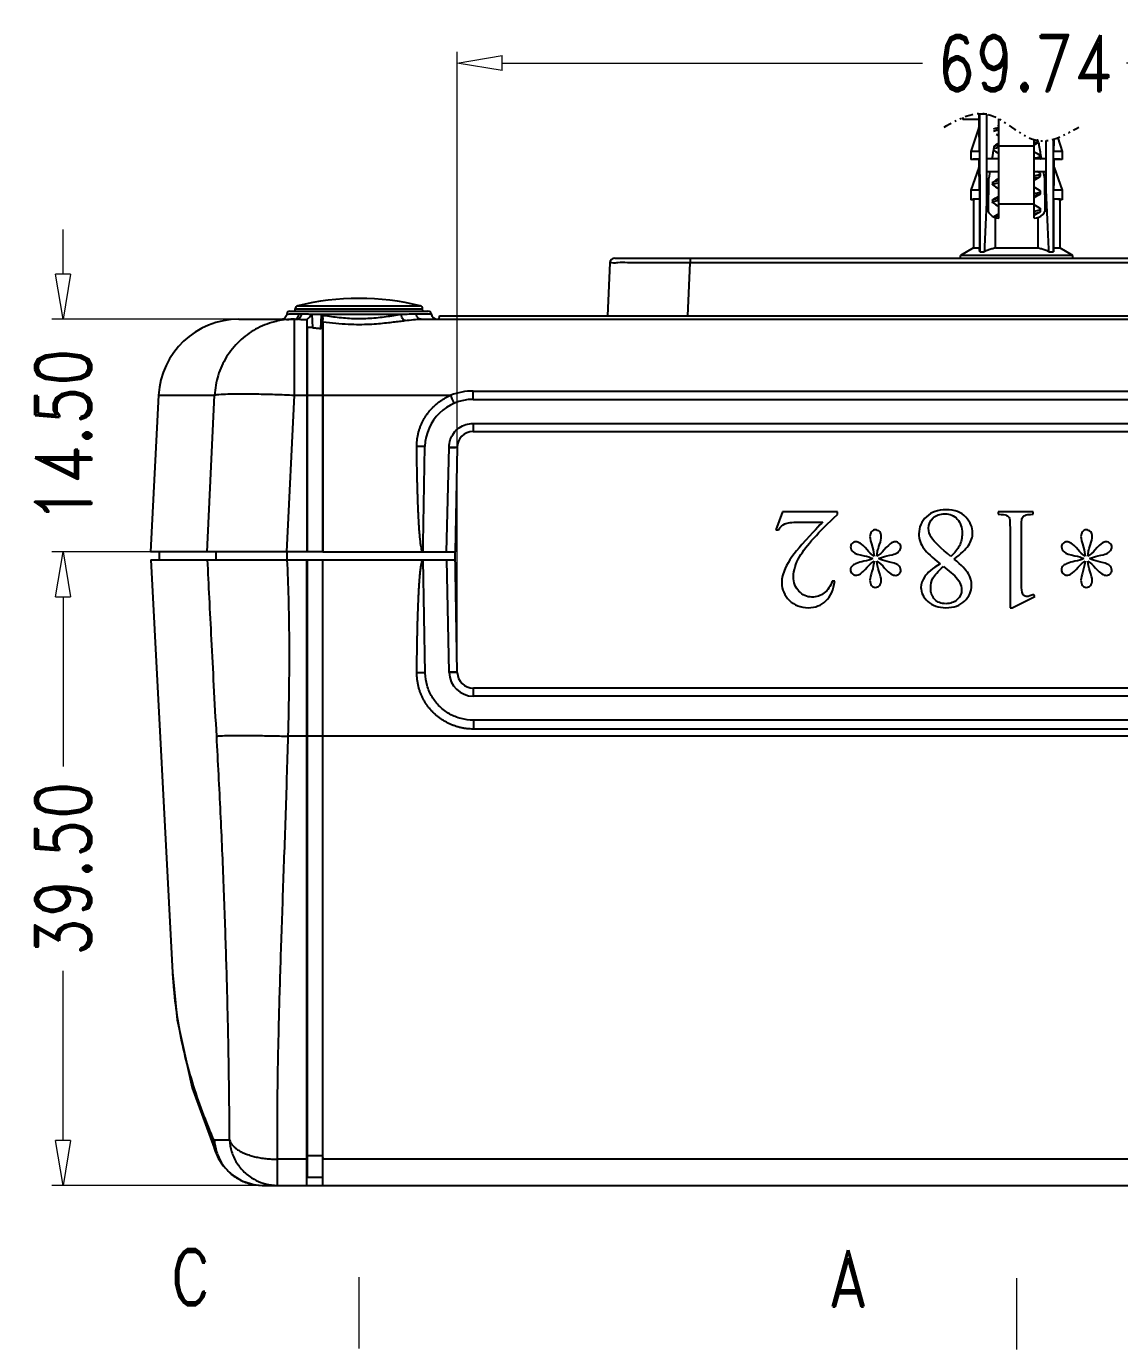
# Model space of a CAD drawing. Header units: millimetres. Extents: x 3559 to 4719, y 1270 to 1649.
# Drawn here: x 4188 to 4256.2, y 1567.3 to 1649.3 of the extents above; entities that cross this region are included whole.
import ezdxf
from ezdxf.enums import TextEntityAlignment as Align

# ---------------------------------------------------------------- set-up
doc = ezdxf.new("R2010")
doc.units = ezdxf.units.MM
doc.linetypes.add('DIVIDE', pattern=[31.75, 12.7, -6.35, 0, -6.35, 0, -6.35])
doc.layers.get('0').update_dxf_attribs({"linetype": 'CONTINUOUS'})
doc.layers.get('Defpoints').update_dxf_attribs({"linetype": 'CONTINUOUS'})
for name, color, linetype in [('02___PRT_ALL_AXES', 7, 'CONTINUOUS'), ('03___PRT_ALL_CURVES', 7, 'CONTINUOUS'), ('06___PRT_ALL_SURFS', 7, 'CONTINUOUS')]:
    doc.layers.add(name, color=color, linetype=linetype)
doc.layers.add('dim', color=3, linetype='CONTINUOUS', lineweight=9)
doc.layers.add('hatch', color=56, linetype='CONTINUOUS', lineweight=9)
doc.styles.add('longtou', font='romand.shx', dxfattribs={"width": 0.8, "bigfont": 'fangsong.shx'})
doc.dimstyles.new('YanXiu', dxfattribs={"dimtxt": 2.5, "dimasz": 2.2, "dimexe": 1, "dimexo": 0, "dimgap": 0.66, "dimtad": 0, "dimzin": 0, "dimdsep": 46, "dimtxsty": 'longtou', "dimblk": 'CLOSEDBLANK', "dimcen": 0, "dimclrd": 3, "dimclre": 3, "dimclrt": 7, "dimadec": 0, "dimazin": 0, "dimtfac": 1, "dimtdec": 4, "dimtofl": 0, "dimtmove": 0, "dimatfit": 3, "dimldrblk": 'CLOSEDBLANK', "dimfxl": 0, "dimtolj": 1, "dimtzin": 0, "dimlwd": 0, "dimlwe": 0, "dimarcsym": 0})

# ---------------------------------------------------------------- blocks, each defined once
blk = doc.blocks.new('_ClosedBlank')
at = {"color": 0, "linetype": 'ByBlock', "lineweight": -2}
for p, q in [((-1, 0.167), (0, 0)), ((-1, 0.167), (-1, -0.167)), ((0, 0), (-1, -0.167))]:
    blk.add_line(p, q, dxfattribs=at)
blk = doc.blocks.new('*D66')
at = {"layer": 'Defpoints', "color": 0}
for p in [(4195.773, 1616.566), (4190.33, 1577.066), (4202.737, 1577.066)]:
    blk.add_point(p, dxfattribs=at)
at = {"layer": 'dim', "color": 3, "lineweight": 5}
for p, q in [((4195.773, 1616.566), (4189.63, 1616.566)), ((4190.33, 1613.766), (4190.33, 1603.182)), ((4190.33, 1579.866), (4190.33, 1590.45)), ((4202.737, 1577.066), (4189.63, 1577.066))]:
    blk.add_line(p, q, dxfattribs=at)
at = {"layer": 'dim', "color": 3, "lineweight": 5, "xscale": 2.8, "yscale": 2.8, "zscale": 2.8}
for p, rotation in [((4190.33, 1616.566), 90), ((4190.33, 1577.066), 270)]:
    blk.add_blockref('_ClosedBlank', p, dxfattribs=dict(at, rotation=rotation))
at = {"layer": 'dim', "color": 7, "insert": (4190.33, 1596.816), "char_height": 3.5, "attachment_point": 5, "rotation": 90, "style": 'longtou'}
blk.add_mtext('39.50', dxfattribs=at)
blk = doc.blocks.new('*D65')
at = {"layer": 'Defpoints', "color": 0}
for p in [(4201.278, 1631.066), (4190.33, 1616.566), (4195.773, 1616.566)]:
    blk.add_point(p, dxfattribs=at)
at = {"layer": 'dim', "color": 3, "lineweight": 5}
for p, q in [((4190.33, 1633.866), (4190.33, 1636.666)), ((4201.278, 1631.066), (4189.63, 1631.066)), ((4195.773, 1616.566), (4189.63, 1616.566)), ((4190.33, 1613.766), (4190.33, 1610.966))]:
    blk.add_line(p, q, dxfattribs=at)
at = {"layer": 'dim', "color": 3, "lineweight": 5, "xscale": 2.8, "yscale": 2.8, "zscale": 2.8}
for p, rotation in [((4190.33, 1631.066), 270), ((4190.33, 1616.566), 90)]:
    blk.add_blockref('_ClosedBlank', p, dxfattribs=dict(at, rotation=rotation))
at = {"layer": 'dim', "color": 7, "insert": (4190.33, 1623.816), "char_height": 3.5, "attachment_point": 5, "rotation": 90, "style": 'longtou'}
blk.add_mtext('14.50', dxfattribs=at)
blk = doc.blocks.new('*D48')
at = {"layer": 'Defpoints', "color": 0}
for p in [(4214.904, 1647.029), (4214.904, 1609.053), (4284.641, 1609.053)]:
    blk.add_point(p, dxfattribs=at)
at = {"layer": 'dim', "color": 3, "lineweight": 5}
for p, q in [((4214.904, 1609.053), (4214.904, 1647.728)), ((4284.641, 1609.053), (4284.641, 1647.728)), ((4217.704, 1647.029), (4243.902, 1647.029)), ((4281.841, 1647.029), (4256.635, 1647.029))]:
    blk.add_line(p, q, dxfattribs=at)
at = {"layer": 'dim', "color": 3, "lineweight": 5, "xscale": 2.8, "yscale": 2.8, "zscale": 2.8, "rotation": 180}
blk.add_blockref('_ClosedBlank', (4214.904, 1647.029), dxfattribs=at)
at = {"layer": 'dim', "color": 3, "lineweight": 5, "xscale": 2.8, "yscale": 2.8, "zscale": 2.8}
blk.add_blockref('_ClosedBlank', (4284.641, 1647.029), dxfattribs=at)
at = {"layer": 'dim', "color": 7, "insert": (4250.269, 1647.029), "char_height": 3.5, "attachment_point": 5, "style": 'longtou'}
blk.add_mtext('69.74', dxfattribs=at)

msp = doc.modelspace()

# ---------------------------------------------------------------- linework, layer by layer
at = {"color": 7, "linetype": 'Continuous'}
for p, q in [((4246.423, 1643.641), (4246.423, 1643.516)), ((4247.423, 1643.516), (4246.423, 1643.516)), ((4247.423, 1643.898), (4247.423, 1643.016)), ((4247.467, 1643.866), (4247.467, 1643.9)), ((4247.467, 1643.866), (4247.923, 1643.866)), ((4247.923, 1638.116), (4247.923, 1643.856)), ((4248.665, 1643.597), (4248.673, 1643.593)), ((4248.673, 1637.366), (4248.673, 1643.548)), ((4247.423, 1643.016), (4246.923, 1641.516)), ((4248.495, 1642.598), (4248.673, 1642.493)), ((4248.673, 1643.139), (4248.577, 1643.082)), ((4248.371, 1641.86), (4248.362, 1641.81)), ((4248.664, 1641.915), (4248.673, 1641.916)), ((4248.673, 1641.866), (4250.873, 1641.866)), ((4250.873, 1637.366), (4250.873, 1642.261)), ((4251.623, 1638.116), (4251.623, 1642.198)), ((4252.335, 1642.381), (4252.623, 1641.516)), ((4247.467, 1641.516), (4246.923, 1641.516)), ((4246.923, 1641.516), (4246.923, 1641.016)), ((4247.423, 1641.016), (4246.923, 1641.016)), ((4247.467, 1641.06), (4247.423, 1641.016)), ((4247.423, 1641.016), (4247.423, 1640.516)), ((4247.467, 1641.516), (4247.467, 1641.06)), ((4248.673, 1641.066), (4247.923, 1641.066)), ((4248.327, 1641.598), (4248.462, 1641.518)), ((4248.462, 1641.518), (4248.673, 1641.393)), ((4251.08, 1641.366), (4250.873, 1641.489)), ((4251.623, 1641.066), (4250.873, 1641.066)), ((4251.243, 1641.269), (4251.08, 1641.366)), ((4251.273, 1641.097), (4251.273, 1641.235)), ((4251.301, 1641.102), (4251.306, 1641.073)), ((4251.306, 1641.073), (4251.307, 1641.066)), ((4252.623, 1641.516), (4252.079, 1641.516)), ((4252.079, 1641.06), (4252.079, 1641.516)), ((4252.123, 1641.016), (4252.079, 1641.06)), ((4252.623, 1641.016), (4252.123, 1641.016)), ((4252.123, 1640.516), (4252.123, 1641.016)), ((4252.623, 1641.516), (4252.623, 1641.016)), ((4247.423, 1640.516), (4246.923, 1639.116)), ((4247.923, 1640.266), (4248.673, 1640.266)), ((4248.106, 1640.266), (4248.04, 1639.866)), ((4250.873, 1640.266), (4251.623, 1640.266)), ((4251.243, 1640.169), (4251.08, 1640.266)), ((4251.273, 1640.135), (4251.243, 1640.169)), ((4251.273, 1639.997), (4251.273, 1640.135)), ((4251.439, 1640.266), (4251.505, 1639.866)), ((4252.123, 1640.516), (4252.623, 1639.116)), ((4248.016, 1637.754), (4248.04, 1639.866)), ((4248.273, 1639.585), (4248.273, 1639.447)), ((4248.303, 1639.412), (4248.273, 1639.447)), ((4248.303, 1639.412), (4248.462, 1639.318)), ((4248.462, 1639.318), (4248.673, 1639.193)), ((4251.243, 1639.962), (4251.273, 1639.997)), ((4251.505, 1639.866), (4251.53, 1637.754)), ((4247.467, 1639.116), (4246.923, 1639.116)), ((4246.923, 1639.116), (4246.923, 1638.516)), ((4247.078, 1638.516), (4246.923, 1638.516)), ((4247.078, 1638.516), (4247.078, 1635.513)), ((4247.467, 1638.56), (4247.459, 1638.552)), ((4247.459, 1638.552), (4247.459, 1635.513)), ((4247.467, 1639.116), (4247.467, 1638.56)), ((4251.08, 1639.166), (4250.873, 1639.289)), ((4251.243, 1639.069), (4251.08, 1639.166)), ((4251.273, 1638.897), (4251.273, 1639.035)), ((4252.623, 1639.116), (4252.079, 1639.116)), ((4252.079, 1638.56), (4252.079, 1639.116)), ((4252.079, 1638.56), (4252.087, 1638.552)), ((4252.087, 1635.513), (4252.087, 1638.552)), ((4252.623, 1638.516), (4252.468, 1638.516)), ((4252.468, 1638.516), (4252.468, 1635.513)), ((4252.623, 1639.116), (4252.623, 1638.516)), ((4248.273, 1638.485), (4248.273, 1638.347)), ((4248.303, 1638.312), (4248.462, 1638.218)), ((4248.462, 1638.218), (4248.673, 1638.093)), ((4248.673, 1638.266), (4250.873, 1638.266)), ((4251.08, 1638.066), (4250.873, 1638.189)), ((4251.243, 1637.969), (4251.08, 1638.066)), ((4251.273, 1637.797), (4251.273, 1637.935)), ((4248.453, 1635.513), (4248.453, 1637.399)), ((4251.093, 1637.399), (4251.093, 1635.513)), ((4247.078, 1635.513), (4246.273, 1635.036)), ((4247.078, 1635.513), (4247.459, 1635.513)), ((4247.477, 1635.275), (4247.756, 1635.275)), ((4248.453, 1635.513), (4251.093, 1635.513)), ((4251.79, 1635.275), (4252.068, 1635.275)), ((4252.087, 1635.513), (4252.468, 1635.513)), ((4253.273, 1635.036), (4252.468, 1635.513)), ((4224.418, 1634.579), (4224.273, 1631.266)), ((4224.717, 1634.866), (4274.828, 1634.866)), ((4229.268, 1631.266), (4229.413, 1634.579)), ((4229.413, 1634.866), (4229.413, 1634.579)), ((4270.133, 1634.579), (4229.413, 1634.579)), ((4253.273, 1635.036), (4246.273, 1635.036)), ((4246.273, 1634.866), (4246.273, 1635.036)), ((4253.273, 1634.866), (4253.273, 1635.036)), ((4204.251, 1631.302), (4204.219, 1631.247)), ((4204.271, 1631.389), (4204.251, 1631.302)), ((4204.469, 1631.566), (4213.076, 1631.566)), ((4204.799, 1631.566), (4204.802, 1631.712)), ((4204.802, 1631.712), (4212.744, 1631.712)), ((4204.954, 1631.903), (4212.592, 1631.903)), ((4205.046, 1631.399), (4205.213, 1631.399)), ((4205.836, 1631.369), (4211.41, 1631.369)), ((4205.836, 1631.369), (4205.876, 1630.541)), ((4206.403, 1630.484), (4206.445, 1631.323)), ((4212.333, 1631.399), (4213.274, 1631.399)), ((4212.747, 1631.566), (4212.744, 1631.712)), ((4213.782, 1631.064), (4213.785, 1631.266)), ((4213.785, 1631.266), (4285.761, 1631.266)), ((4201.279, 1631.066), (4204.023, 1631.066)), ((4203.976, 1631.05), (4203.969, 1631.048)), ((4204.744, 1626.328), (4204.744, 1631.066)), ((4204.747, 1631.066), (4204.901, 1631.066)), ((4205.523, 1631.032), (4205.523, 1631.027)), ((4205.523, 1631.027), (4205.523, 1616.566)), ((4205.549, 1630.522), (4205.549, 1616.566)), ((4206.497, 1630.449), (4206.527, 1631.041)), ((4206.497, 1630.449), (4206.497, 1616.566)), ((4206.523, 1630.904), (4206.523, 1616.566)), ((4212.645, 1631.066), (4286.901, 1631.066)), ((4196.284, 1626.328), (4195.773, 1616.566)), ((4196.284, 1626.328), (4199.775, 1626.328)), ((4199.312, 1616.566), (4199.775, 1626.328)), ((4204.281, 1616.566), (4204.744, 1626.328)), ((4204.744, 1626.328), (4205.523, 1626.328)), ((4205.549, 1626.301), (4205.523, 1626.328)), ((4206.523, 1626.328), (4206.497, 1626.301)), ((4206.523, 1626.328), (4214.493, 1626.328)), ((4215.887, 1626.066), (4215.887, 1626.585)), ((4215.887, 1626.585), (4283.659, 1626.585)), ((4215.887, 1626.066), (4283.659, 1626.066)), ((4215.887, 1624.568), (4215.887, 1624.066)), ((4215.887, 1624.568), (4283.659, 1624.568)), ((4215.887, 1624.066), (4283.659, 1624.066)), ((4212.782, 1617.098), (4212.888, 1623.133)), ((4214.233, 1616.566), (4214.387, 1623.066)), ((4214.387, 1623.066), (4214.387, 1623.094)), ((4214.387, 1623.094), (4214.887, 1623.079)), ((4214.887, 1623.083), (4214.773, 1616.566)), ((4205.523, 1616.566), (4195.773, 1616.566)), ((4196.323, 1616.566), (4196.317, 1616.066)), ((4199.859, 1616.566), (4199.851, 1616.066)), ((4204.282, 1616.566), (4204.282, 1616.066)), ((4206.497, 1616.566), (4205.549, 1616.566)), ((4206.523, 1616.566), (4214.773, 1616.566)), ((4212.773, 1616.566), (4212.782, 1617.098)), ((4214.904, 1609.048), (4214.773, 1616.566)), ((4195.799, 1616.066), (4197.147, 1590.34)), ((4195.799, 1616.066), (4205.523, 1616.066)), ((4205.523, 1577.066), (4205.523, 1616.066)), ((4205.549, 1616.066), (4205.549, 1605.092)), ((4205.549, 1616.066), (4206.496, 1616.066)), ((4206.497, 1616.066), (4206.497, 1605.092)), ((4206.523, 1577.066), (4206.523, 1616.066)), ((4206.523, 1616.066), (4214.782, 1616.066)), ((4212.905, 1608.998), (4212.782, 1616.066)), ((4214.404, 1609.069), (4214.242, 1616.066)), ((4214.405, 1609.038), (4214.404, 1609.069)), ((4214.405, 1609.038), (4214.904, 1609.053)), ((4215.904, 1607.564), (4215.904, 1608.066)), ((4283.642, 1608.066), (4215.904, 1608.066)), ((4283.642, 1607.564), (4215.904, 1607.564)), ((4215.904, 1606.066), (4215.904, 1605.512)), ((4283.642, 1606.066), (4215.904, 1606.066)), ((4205.523, 1605.066), (4204.36, 1605.066)), ((4206.497, 1605.092), (4206.523, 1605.066)), ((4293.023, 1605.066), (4206.523, 1605.066)), ((4283.642, 1605.512), (4215.904, 1605.512)), ((4198.382, 1583.155), (4199.886, 1579.003)), ((4199.758, 1579.909), (4200.708, 1579.909)), ((4199.885, 1579.004), (4199.886, 1579.003)), ((4203.691, 1577.066), (4203.691, 1578.698)), ((4205.523, 1578.698), (4203.691, 1578.698)), ((4205.523, 1578.698), (4205.549, 1578.926)), ((4206.497, 1578.926), (4206.523, 1578.698)), ((4293.023, 1578.698), (4206.523, 1578.698)), ((4202.737, 1577.066), (4296.809, 1577.066))]:
    msp.add_line(p, q, dxfattribs=at)
for points in [[(4248.673, 1642.039), (4248.466, 1641.916), (4248.371, 1641.86)], [(4250.873, 1641.943), (4251.083, 1642.068), (4251.135, 1642.098)], [(4248.673, 1639.839), (4248.466, 1639.716), (4248.303, 1639.619)], [(4250.873, 1639.743), (4251.083, 1639.868), (4251.243, 1639.962)], [(4248.673, 1638.739), (4248.651, 1638.726), (4248.466, 1638.616), (4248.303, 1638.519)], [(4250.873, 1638.643), (4251.083, 1638.768), (4251.243, 1638.862)], [(4250.873, 1637.543), (4251.083, 1637.668), (4251.243, 1637.762)], [(4248.673, 1637.639), (4248.466, 1637.516), (4248.348, 1637.446)], [(4204.271, 1631.389), (4204.249, 1631.297), (4204.177, 1631.175), (4204.087, 1631.097), (4204.01, 1631.06), (4203.976, 1631.05)], [(4197.147, 1590.347), (4197.448, 1587.375), (4198.382, 1583.155)], [(4199.885, 1579.004), (4199.996, 1578.771), (4200.304, 1578.284), (4200.797, 1577.77), (4201.479, 1577.342), (4202.278, 1577.102), (4202.737, 1577.066)]]:
    msp.add_lwpolyline(points, dxfattribs=at)
for centre, radius, start, end in [((3918.716, 1586.426), 337.049, 9.50746, 9.52592), ((4248.673, 1638.116), 0.75, 180, 270), ((4250.873, 1638.116), 0.75, 270, 0), ((4249.119, 1634.625), 2.789, 99.24781, 100.21813), ((4224.717, 1634.566), 0.3, 89.99319, 177.4999), ((4208.773, 1616.375), 15.991, 76.18294, 103.81706), ((4204.469, 1631.366), 0.2, 90, 173.41286), ((4205.002, 1631.709), 0.2, 103.81706, 179), ((4212.544, 1631.709), 0.2, 1, 76.18294), ((4213.076, 1631.366), 0.2, 9.59407, 90), ((4213.668, 1631.466), 0.4, 189.59407, 270), ((4201.278, 1626.066), 5, 90, 177), ((4204.746, 1626.102), 4.964, 90.29996, 99.58059), ((4204.744, 1626.165), 4.901, 90.00003, 90.28394), ((4204.899, 1627.148), 3.918, 88.10893, 89.96353), ((4215.885, 1622.692), 3.893, 89.97697, 110.95206), ((4215.887, 1623.066), 3, 90, 178.71678), ((4215.887, 1623.066), 1, 90, 179), ((4215.904, 1609.064), 1.5, 181.00357, 269.99754), ((4215.904, 1609.066), 1, 181, 270), ((4202.526, 1580.145), 2.877, 182.14808, 203.36793), ((4203.687, 1580.05), 2.984, 252.72098, 255.42856), ((4203.693, 1580.072), 3.007, 255.44247, 269.97871)]:
    msp.add_arc(centre, radius, start, end, dxfattribs=at)
for centre, major_axis, start_param, end_param in [((4249.773, 1641.016), (2.85, 0), 2.513544, 3.141593), ((4249.773, 1641.016), (2.85, 0), 0, 0.628049), ((4249.773, 1638.516), (2.85, 0), 2.513544, 3.141593), ((4249.773, 1638.516), (2.695, 0), 2.603105, 3.141593), ((4249.773, 1638.516), (2.85, 0), 0, 0.628049), ((4249.773, 1638.516), (2.695, 0), 0, 0.538487)]:
    msp.add_ellipse(centre, major_axis=major_axis, ratio=0.026186, start_param=start_param, end_param=end_param, dxfattribs=at)
at = {"color": 2, "linetype": 'DIVIDE', "ltscale": 0.04}
msp.add_spline([(4245.256, 1643.043), (4247.778, 1643.883), (4251.139, 1642.202), (4253.661, 1643.043)], degree=3, dxfattribs=at)
at = {"color": 7, "linetype": 'Continuous'}
for points, start_tangent, end_tangent in [([(4247.467, 1643.866), (4247.47, 1641.002), (4247.474, 1638.139), (4247.477, 1635.275)], (0.001329, -0.999999), (0.001154, -0.999999)), ([(4247.467, 1641.516), (4247.462, 1641.8), (4247.458, 1642.048), (4247.454, 1642.26), (4247.45, 1642.441), (4247.446, 1642.592), (4247.443, 1642.715), (4247.439, 1642.813), (4247.436, 1642.888), (4247.433, 1642.944), (4247.431, 1642.982), (4247.428, 1643.006), (4247.423, 1643.016)], (-0.01541, 0.999881), (-0.316228, -0.948683)), ([(4248.334, 1642.935), (4248.462, 1642.973), (4248.562, 1642.995)], (0.923861, 0.382729), (0.980826, 0.194884)), ([(4248.334, 1642.797), (4248.462, 1642.836), (4248.537, 1642.853)], (0.923861, 0.382729), (0.979331, 0.202264)), ([(4248.537, 1642.853), (4248.655, 1642.875), (4248.673, 1642.878)], (0.979331, 0.202264), (0.985478, 0.169801)), ([(4248.562, 1642.995), (4248.655, 1643.012), (4248.673, 1643.015)], (0.980826, 0.194884), (0.985478, 0.169801)), ([(4248.362, 1641.81), (4248.239, 1641.066)], (-0.164759, -0.986334), (-0.163536, -0.986537)), ([(4248.343, 1641.703), (4248.363, 1641.708), (4248.511, 1641.747), (4248.673, 1641.778)], (0.971124, 0.238575), (0.987467, 0.157825)), ([(4248.369, 1641.847), (4248.511, 1641.885), (4248.664, 1641.915)], (0.974341, 0.225078), (0.987174, 0.159651)), ([(4250.873, 1642.203), (4251.035, 1642.235), (4251.109, 1642.255)], (0.987467, 0.157825), (0.963717, 0.266925)), ([(4250.873, 1642.066), (4251.035, 1642.097), (4251.131, 1642.123)], (0.987467, 0.157825), (0.965874, 0.259013)), ([(4251.135, 1642.098), (4251.166, 1641.915), (4251.301, 1641.102)], (0.165347, -0.986235), (0.163589, -0.986529)), ([(4250.873, 1641.104), (4250.891, 1641.107), (4251.084, 1641.146), (4251.212, 1641.185), (4251.27, 1641.223), (4251.269, 1641.234)], (0.985895, 0.167364), (-0.21011, 0.977678)), ([(4251.269, 1641.234), (4251.254, 1641.262), (4251.245, 1641.272)], (-0.21011, 0.977678), (-0.760925, 0.64884)), ([(4251.249, 1641.062), (4251.27, 1641.086), (4251.269, 1641.096)], (0.871972, 0.489555), (-0.21011, 0.977678)), ([(4247.467, 1639.116), (4247.462, 1639.383), (4247.458, 1639.614), (4247.454, 1639.812), (4247.45, 1639.979), (4247.446, 1640.119), (4247.443, 1640.233), (4247.44, 1640.324), (4247.436, 1640.395), (4247.434, 1640.447), (4247.431, 1640.484), (4247.428, 1640.507), (4247.423, 1640.516)], (-0.01651, 0.999864), (-0.336336, -0.941742)), ([(4250.873, 1640.003), (4250.952, 1640.018), (4251.127, 1640.057), (4251.236, 1640.096), (4251.273, 1640.135)], (0.985324, 0.170692), (0, 1)), ([(4252.123, 1640.516), (4252.118, 1640.507), (4252.115, 1640.484), (4252.112, 1640.447), (4252.109, 1640.395), (4252.106, 1640.324), (4252.103, 1640.233), (4252.1, 1640.119), (4252.096, 1639.979), (4252.092, 1639.812), (4252.088, 1639.614), (4252.084, 1639.383), (4252.079, 1639.116)], (-0.336336, 0.941742), (-0.01651, -0.999864)), ([(4248.274, 1639.585), (4248.274, 1639.59), (4248.302, 1639.62)], (-0.214774, 0.976664), (0.880797, 0.473494)), ([(4248.274, 1639.447), (4248.274, 1639.453), (4248.321, 1639.492), (4248.44, 1639.53), (4248.624, 1639.569), (4248.673, 1639.578)], (-0.214774, 0.976664), (0.985232, 0.171227)), ([(4248.302, 1639.62), (4248.321, 1639.629), (4248.44, 1639.668), (4248.624, 1639.707), (4248.673, 1639.716)], (0.880797, 0.473494), (0.985232, 0.171227)), ([(4250.873, 1639.866), (4250.952, 1639.88), (4251.127, 1639.919), (4251.236, 1639.958), (4251.243, 1639.962)], (0.985324, 0.170692), (0.840067, 0.542482)), ([(4247.923, 1638.965), (4247.867, 1637.732), (4247.811, 1636.501), (4247.756, 1635.275)], (-0.046406, -0.998923), (-0.044078, -0.999028)), ([(4248.278, 1638.485), (4248.28, 1638.501), (4248.3, 1638.524)], (-0.083562, 0.996503), (0.873719, 0.486432)), ([(4248.3, 1638.524), (4248.348, 1638.54), (4248.486, 1638.579), (4248.673, 1638.616)], (0.873719, 0.486432), (0.986992, 0.160767)), ([(4250.873, 1638.903), (4251.008, 1638.929), (4251.165, 1638.968), (4251.254, 1639.007), (4251.269, 1639.035)], (0.986994, 0.160759), (0.21011, 0.977678)), ([(4250.873, 1638.765), (4251.008, 1638.792), (4251.165, 1638.83), (4251.245, 1638.86)], (0.986994, 0.160759), (0.76092, 0.648846)), ([(4251.269, 1639.035), (4251.27, 1639.046), (4251.244, 1639.072)], (0.21011, 0.977678), (-0.896756, 0.442525)), ([(4251.245, 1638.86), (4251.254, 1638.869), (4251.269, 1638.898)], (0.76092, 0.648846), (0.21011, 0.977678)), ([(4251.79, 1635.275), (4251.735, 1636.501), (4251.679, 1637.732), (4251.623, 1638.965)], (-0.044078, 0.999028), (-0.046406, 0.998923)), ([(4248.278, 1638.348), (4248.28, 1638.364), (4248.348, 1638.403), (4248.486, 1638.442), (4248.673, 1638.478)], (-0.083562, 0.996503), (0.986992, 0.160767)), ([(4248.3, 1638.308), (4248.285, 1638.325), (4248.278, 1638.348)], (-0.802711, 0.596369), (-0.083562, 0.996503)), ([(4250.873, 1637.804), (4251.06, 1637.84), (4251.198, 1637.879), (4251.266, 1637.918), (4251.268, 1637.934)], (0.986993, 0.160766), (-0.083562, 0.996503)), ([(4250.873, 1637.666), (4251.06, 1637.703), (4251.198, 1637.742), (4251.246, 1637.758)], (0.986993, 0.160766), (0.873714, 0.486439)), ([(4251.268, 1637.934), (4251.261, 1637.957), (4251.246, 1637.973)], (-0.083562, 0.996503), (-0.802717, 0.59636)), ([(4251.246, 1637.758), (4251.266, 1637.78), (4251.268, 1637.797)], (0.873714, 0.486439), (-0.083562, 0.996503)), ([(4248.357, 1637.446), (4248.38, 1637.451), (4248.437, 1637.465)], (0.97377, 0.227533), (0.969371, 0.245601)), ([(4248.437, 1637.465), (4248.537, 1637.49), (4248.673, 1637.516)], (0.969371, 0.245601), (0.986994, 0.160759)), ([(4247.477, 1635.275), (4247.471, 1635.364), (4247.465, 1635.443), (4247.459, 1635.513)], (-0.067631, 0.99771), (-0.089743, 0.995965)), ([(4248.453, 1635.513), (4248.227, 1635.443), (4247.995, 1635.364), (4247.756, 1635.275)], (-0.960379, -0.278699), (-0.932916, -0.360094)), ([(4251.79, 1635.275), (4251.55, 1635.364), (4251.318, 1635.443), (4251.093, 1635.513)], (-0.932916, 0.360094), (-0.960379, 0.278699)), ([(4252.087, 1635.513), (4252.081, 1635.443), (4252.075, 1635.364), (4252.068, 1635.275)], (-0.089743, -0.995965), (-0.067631, -0.99771)), ([(4229.413, 1634.579), (4228.3, 1634.581), (4227.245, 1634.583), (4226.298, 1634.584), (4225.507, 1634.584), (4224.913, 1634.583), (4224.543, 1634.581), (4224.418, 1634.579)], (-0.999997, 0.002606), (0.023181, -0.999731)), ([(4204.271, 1631.389), (4204.359, 1631.389), (4204.62, 1631.395)], (-0.080654, -0.996742), (0.993971, -0.109647)), ([(4204.62, 1631.395), (4204.745, 1631.39)], (0.993971, -0.109647), (0.999958, 0.009165)), ([(4204.745, 1631.39), (4205.046, 1631.399)], (0.999958, 0.009165), (1, 0.000021)), ([(4204.869, 1631.109), (4204.986, 1631.228)], (0.856214, 0.516621), (0.520289, 0.85399)), ([(4204.986, 1631.228), (4205.046, 1631.399)], (0.520289, 0.85399), (0.138611, 0.990347)), ([(4205.044, 1631.109), (4205.156, 1631.228), (4205.213, 1631.399)], (0.846198, 0.532868), (0.132552, 0.991176)), ([(4205.213, 1631.399), (4205.407, 1631.397), (4205.615, 1631.392), (4205.835, 1631.376)], (1, 0.000001), (0.999101, -0.042392)), ([(4205.523, 1631.032), (4205.554, 1631.066), (4205.635, 1631.14), (4205.734, 1631.251), (4205.834, 1631.383)], (-0.015293, 0.999883), (0.469033, 0.883181)), ([(4206.445, 1631.323), (4207.422, 1631.189), (4208.439, 1631.114), (4209.455, 1631.13), (4210.467, 1631.231), (4211.41, 1631.369)], (0.98881, -0.149181), (0.989558, 0.144134)), ([(4206.445, 1631.323), (4206.491, 1631.217), (4206.519, 1631.122), (4206.527, 1631.041)], (0.44309, -0.896477), (-0.041321, -0.999146)), ([(4211.41, 1631.369), (4211.902, 1631.391), (4212.333, 1631.399)], (0.998823, 0.048511), (1, 0.000179)), ([(4211.645, 1630.983), (4211.537, 1631.052), (4211.453, 1631.191), (4211.41, 1631.369)], (-0.971517, 0.236969), (-0.097634, 0.995222)), ([(4212.645, 1631.066), (4212.502, 1631.109), (4212.39, 1631.228), (4212.333, 1631.399)], (-1, 0), (-0.132514, 0.991181)), ([(4203.92, 1630.997), (4203.497, 1630.906), (4202.329, 1630.437), (4201.316, 1629.69), (4200.522, 1628.711), (4199.997, 1627.563), (4199.775, 1626.328)], (-0.986073, -0.166312), (-0.052084, -0.998643)), ([(4203.97, 1631.055), (4203.916, 1631.037)], (-0.998439, 0.055852), (0.519091, -0.854719)), ([(4203.916, 1631.037), (4204.011, 1631.037), (4204.284, 1631.054)], (0.547398, -0.836872), (0.999337, -0.036411)), ([(4204.284, 1631.054), (4204.72, 1631.066)], (0.999337, -0.036411), (1, 0.000102)), ([(4204.901, 1631.066), (4205.044, 1631.109)], (1, 0), (0.846198, 0.532868)), ([(4205.028, 1631.064), (4205.172, 1631.057), (4205.336, 1631.045), (4205.523, 1631.027)], (0.999476, -0.032361), (0.994563, -0.104134)), ([(4205.876, 1630.541), (4205.774, 1630.546), (4205.665, 1630.544), (4205.58, 1630.536), (4205.549, 1630.522)], (-0.996123, 0.087973), (-0.000001, -1)), ([(4205.876, 1630.541), (4206.131, 1630.516), (4206.403, 1630.484)], (0.996123, -0.087973), (0.99296, -0.11845)), ([(4206.497, 1630.449), (4206.472, 1630.47), (4206.403, 1630.484)], (0.000001, 1), (-0.99296, 0.11845)), ([(4206.523, 1630.904), (4206.524, 1630.957), (4206.527, 1631.041)], (0.000008, 1), (0.041321, 0.999146)), ([(4206.523, 1630.904), (4207.335, 1630.813), (4208.099, 1630.758), (4208.802, 1630.742), (4209.436, 1630.757), (4209.999, 1630.794), (4210.496, 1630.842), (4210.931, 1630.893), (4211.312, 1630.941), (4211.645, 1630.983)], (0.992233, -0.124389), (0.992417, 0.122914)), ([(4211.645, 1630.983), (4212.179, 1631.042), (4212.645, 1631.066)], (0.992372, 0.123276), (1, 0.000874)), ([(4199.775, 1626.328), (4200.046, 1626.377), (4200.596, 1626.408), (4201.395, 1626.419), (4202.394, 1626.408), (4203.533, 1626.377), (4204.744, 1626.328)], (0.904713, 0.426022), (0.99888, -0.047312)), ([(4212.376, 1623.125), (4212.381, 1623.319), (4212.397, 1623.511), (4212.423, 1623.701), (4212.461, 1623.89), (4212.508, 1624.076), (4212.566, 1624.26), (4212.634, 1624.441), (4212.712, 1624.617), (4212.8, 1624.789), (4212.897, 1624.956), (4213.004, 1625.117), (4213.119, 1625.273), (4213.243, 1625.421), (4213.375, 1625.563), (4213.515, 1625.698), (4213.662, 1625.825), (4213.816, 1625.943), (4213.977, 1626.053), (4214.144, 1626.154), (4214.316, 1626.246), (4214.493, 1626.328)], (-0.001117, 0.999999), (0.918871, 0.394558)), ([(4214.716, 1625.828), (4214.666, 1625.933), (4214.588, 1626.109), (4214.493, 1626.328)], (-0.456369, 0.88979), (-0.393707, 0.919236)), ([(4214.387, 1623.094), (4214.466, 1623.547), (4214.683, 1623.962), (4215.019, 1624.291), (4215.437, 1624.498), (4215.887, 1624.568)], (0.01778, 0.999842), (0.999998, 0.002171)), ([(4212.888, 1623.133), (4212.754, 1623.128), (4212.576, 1623.125), (4212.376, 1623.127)], (-0.997696, -0.067844), (-0.999849, 0.017405)), ([(4212.773, 1616.566), (4212.682, 1616.675), (4212.679, 1616.792), (4212.643, 1616.906), (4212.629, 1617.024), (4212.609, 1617.155), (4212.593, 1617.3), (4212.576, 1617.458), (4212.56, 1617.631), (4212.545, 1617.82), (4212.529, 1618.027), (4212.515, 1618.252), (4212.5, 1618.498), (4212.486, 1618.765), (4212.472, 1619.056), (4212.459, 1619.371), (4212.446, 1619.715), (4212.433, 1620.088), (4212.422, 1620.493), (4212.411, 1620.933), (4212.4, 1621.412), (4212.391, 1621.932), (4212.383, 1622.497), (4212.376, 1623.125)], (-0.785892, 0.618364), (-0.009291, 0.999957)), ([(4214.387, 1623.066), (4214.637, 1623.073), (4214.887, 1623.079)], (0.998745, 0.050093), (0.999997, -0.002278)), ([(4199.904, 1605.066), (4199.732, 1608.23), (4199.582, 1611.102), (4199.45, 1613.699), (4199.336, 1616.066)], (-0.054932, 0.99849), (-0.047315, 0.99888)), ([(4204.36, 1605.066), (4204.426, 1608.23), (4204.435, 1611.102), (4204.392, 1613.699), (4204.305, 1616.066)], (0.028809, 0.999585), (-0.048011, 0.998847)), ([(4212.381, 1609.006), (4212.386, 1609.62), (4212.392, 1610.176), (4212.4, 1610.69), (4212.408, 1611.166), (4212.417, 1611.607), (4212.427, 1612.016), (4212.438, 1612.395), (4212.449, 1612.745), (4212.46, 1613.07), (4212.472, 1613.371), (4212.484, 1613.649), (4212.497, 1613.907), (4212.509, 1614.146), (4212.523, 1614.367), (4212.536, 1614.572), (4212.549, 1614.761), (4212.563, 1614.937), (4212.578, 1615.099), (4212.592, 1615.248), (4212.607, 1615.387), (4212.623, 1615.514), (4212.64, 1615.632), (4212.658, 1615.74), (4212.677, 1615.84), (4212.701, 1615.929), (4212.726, 1616.011), (4212.782, 1616.066)], (0.006895, 0.999976), (0.861195, 0.508274)), ([(4215.904, 1605.512), (4215.699, 1605.518), (4215.494, 1605.536), (4215.29, 1605.566), (4215.089, 1605.607), (4214.891, 1605.66), (4214.695, 1605.725), (4214.505, 1605.8), (4214.318, 1605.887), (4214.138, 1605.984), (4213.963, 1606.091), (4213.795, 1606.208), (4213.635, 1606.335), (4213.482, 1606.47), (4213.338, 1606.614), (4213.202, 1606.766), (4213.075, 1606.925), (4212.958, 1607.091), (4212.851, 1607.264), (4212.754, 1607.443), (4212.668, 1607.627), (4212.593, 1607.815), (4212.529, 1608.007), (4212.476, 1608.203), (4212.435, 1608.401), (4212.405, 1608.601), (4212.387, 1608.802), (4212.381, 1609.006)], (-1, 0.000001), (0.003267, 0.999995)), ([(4212.905, 1609.013), (4212.771, 1609.02), (4212.589, 1609.022), (4212.381, 1609.02)], (-0.997094, 0.076175), (-0.999849, -0.017405)), ([(4215.904, 1606.066), (4215.139, 1606.165), (4214.424, 1606.456), (4213.807, 1606.92), (4213.329, 1607.526), (4213.022, 1608.234), (4212.905, 1608.998)], (-1, 0.000001), (-0.017461, 0.999848)), ([(4214.904, 1609.053), (4214.654, 1609.06), (4214.404, 1609.069)], (-1, -0.000505), (-0.998127, 0.061178)), ([(4199.904, 1605.066), (4200.143, 1605.093), (4200.636, 1605.11), (4201.352, 1605.115), (4202.249, 1605.11), (4203.272, 1605.093), (4204.36, 1605.066)], (0.95892, 0.283676), (0.999587, -0.028727)), ([(4200.708, 1579.909), (4200.695, 1581.672), (4200.673, 1583.494), (4200.643, 1585.376), (4200.604, 1587.324), (4200.554, 1589.333), (4200.495, 1591.404), (4200.425, 1593.536), (4200.344, 1595.727), (4200.252, 1597.979), (4200.148, 1600.292), (4200.031, 1602.665), (4199.904, 1605.066)], (-0.005488, 0.999985), (-0.054932, 0.99849)), ([(4203.691, 1578.698), (4203.686, 1580.543), (4203.698, 1582.44), (4203.725, 1584.396), (4203.767, 1586.416), (4203.821, 1588.5), (4203.885, 1590.652), (4203.958, 1592.873), (4204.037, 1595.165), (4204.12, 1597.531), (4204.204, 1599.973), (4204.286, 1602.496), (4204.36, 1605.066)], (-0.005541, 0.999985), (0.02685, 0.999639)), ([(4197.147, 1590.34), (4197.224, 1589.272), (4197.457, 1587.423), (4197.817, 1585.574), (4198.302, 1583.727), (4198.914, 1581.881), (4199.651, 1580.037)], (0.052339, -0.998629), (0.398395, -0.917214)), ([(4199.651, 1580.037), (4199.679, 1579.981), (4199.706, 1579.941), (4199.733, 1579.917), (4199.758, 1579.909)], (0.398395, -0.917214), (1, -0.000006)), ([(4199.758, 1579.909), (4199.893, 1579.164), (4200.209, 1578.476), (4200.687, 1577.89), (4201.295, 1577.442), (4201.997, 1577.161), (4202.737, 1577.066)], (0.052187, -0.998637), (0.999995, -0.00304)), ([(4200.708, 1579.909), (4200.836, 1579.167), (4201.148, 1578.481), (4201.623, 1577.895), (4202.232, 1577.445), (4202.801, 1577.201)], (0.041492, -0.999139), (0.954874, -0.297011)), ([(4200.708, 1579.909), (4200.769, 1579.744), (4200.874, 1579.583), (4201.022, 1579.429), (4201.21, 1579.286), (4201.433, 1579.155), (4201.69, 1579.038), (4201.976, 1578.936), (4202.288, 1578.851), (4202.62, 1578.784), (4202.968, 1578.735), (4203.327, 1578.707), (4203.691, 1578.698)], (0.227017, -0.973891), (0.999987, 0.005175))]:
    msp.add_spline(points, degree=3, dxfattribs=dict(at, start_tangent=start_tangent, end_tangent=end_tangent))
for points, knots in [([(4252.068, 1635.275), (4252.07, 1636.195), (4252.072, 1638.037), (4252.075, 1640.376), (4252.076, 1641.795), (4252.077, 1642.293)], [0, 0, 0, 0, 2.762058, 5.523846, 7.018749, 7.018749, 7.018749, 7.018749]), ([(4252.093, 1642.298), (4252.093, 1642.286), (4252.091, 1642.202), (4252.088, 1642.036), (4252.083, 1641.788), (4252.08, 1641.611), (4252.079, 1641.516)], [0.7195205, 0.7195205, 0.7195205, 0.7195205, 0.75741, 0.9699008, 1.2171981, 1.5020123, 1.5020123, 1.5020123, 1.5020123])]:
    msp.add_open_spline(points, degree=3, knots=knots, dxfattribs=at)
at = {"layer": '02___PRT_ALL_AXES', "color": 7, "linetype": 'Continuous'}
for p, q in [((4204.799, 1631.566), (4204.802, 1631.712)), ((4212.747, 1631.566), (4212.744, 1631.712))]:
    msp.add_line(p, q, dxfattribs=at)
at = {"layer": '03___PRT_ALL_CURVES', "color": 4, "linetype": 'Continuous'}
for p, q in [((4235.184, 1619.066), (4234.773, 1617.937)), ((4238.605, 1619.066), (4235.184, 1619.066)), ((4238.605, 1618.884), (4238.605, 1619.066)), ((4248.632, 1619.066), (4248.632, 1618.906)), ((4250.815, 1619.066), (4248.632, 1619.066)), ((4250.815, 1618.906), (4250.815, 1619.066)), ((4236.181, 1618.413), (4237.697, 1618.413)), ((4249.364, 1618.036), (4249.364, 1613.079)), ((4250.07, 1614.865), (4250.07, 1618.028)), ((4234.773, 1617.937), (4234.936, 1617.937)), ((4245.215, 1615.657), (4245.913, 1615.064)), ((4238.438, 1614.736), (4238.284, 1614.736)), ((4250.918, 1613.775), (4250.854, 1613.909)), ((4249.364, 1613.079), (4249.505, 1613.079)), ((4249.505, 1613.079), (4250.918, 1613.775))]:
    msp.add_line(p, q, dxfattribs=at)
for points in [[(4236.249, 1616.259), (4236.648, 1616.933), (4237.432, 1617.807), (4238.605, 1618.884)], [(4245.374, 1619.187), (4244.868, 1619.187), (4244.462, 1619.044), (4244.15, 1618.749)], [(4244.569, 1618.672), (4244.757, 1618.85), (4245.001, 1618.936), (4245.309, 1618.936)], [(4245.309, 1618.936), (4245.622, 1618.936), (4245.875, 1618.828), (4246.076, 1618.603)], [(4246.617, 1618.717), (4246.341, 1619.031), (4245.926, 1619.187), (4245.374, 1619.187)], [(4248.632, 1618.906), (4248.897, 1618.901), (4249.069, 1618.875), (4249.154, 1618.832)], [(4249.154, 1618.832), (4249.24, 1618.789), (4249.3, 1618.728), (4249.326, 1618.646)], [(4250.105, 1618.637), (4250.139, 1618.728), (4250.199, 1618.793), (4250.285, 1618.837)], [(4250.285, 1618.837), (4250.37, 1618.88), (4250.55, 1618.901), (4250.815, 1618.906)], [(4234.936, 1617.937), (4235.038, 1618.118), (4235.167, 1618.24), (4235.325, 1618.31)], [(4235.325, 1618.31), (4235.479, 1618.378), (4235.766, 1618.413), (4236.181, 1618.413)], [(4237.697, 1618.413), (4237.522, 1618.253), (4237.081, 1617.785), (4236.381, 1617.012)], [(4244.15, 1618.749), (4243.841, 1618.456), (4243.683, 1618.101), (4243.683, 1617.686)], [(4244.291, 1618.028), (4244.291, 1618.283), (4244.385, 1618.499), (4244.569, 1618.672)], [(4244.453, 1617.477), (4244.346, 1617.638), (4244.291, 1617.824), (4244.291, 1618.028)], [(4246.076, 1618.603), (4246.277, 1618.378), (4246.376, 1618.08), (4246.376, 1617.708)], [(4247.031, 1617.738), (4247.031, 1618.075), (4246.894, 1618.4), (4246.617, 1618.717)], [(4249.326, 1618.646), (4249.351, 1618.568), (4249.364, 1618.365), (4249.364, 1618.036)], [(4250.07, 1618.028), (4250.07, 1618.374), (4250.083, 1618.577), (4250.105, 1618.637)], [(4239.744, 1617.184), (4239.658, 1617.184), (4239.585, 1617.154), (4239.52, 1617.09)], [(4240.03, 1617.093), (4239.928, 1617.154), (4239.829, 1617.184), (4239.744, 1617.184)], [(4240.737, 1617.816), (4240.668, 1617.738), (4240.634, 1617.638), (4240.634, 1617.517)], [(4240.634, 1617.517), (4240.634, 1617.396), (4240.686, 1617.167), (4240.79, 1616.826)], [(4240.955, 1617.932), (4240.878, 1617.932), (4240.805, 1617.894), (4240.737, 1617.816)], [(4241.242, 1617.807), (4241.156, 1617.894), (4241.062, 1617.932), (4240.955, 1617.932)], [(4241.235, 1617.019), (4241.302, 1617.214), (4241.332, 1617.379), (4241.332, 1617.517)], [(4241.332, 1617.517), (4241.332, 1617.651), (4241.302, 1617.746), (4241.242, 1617.807)], [(4242.205, 1617.184), (4242.128, 1617.184), (4242.051, 1617.162), (4241.974, 1617.116)], [(4242.455, 1617.086), (4242.385, 1617.154), (4242.304, 1617.184), (4242.205, 1617.184)], [(4243.683, 1617.686), (4243.683, 1617.361), (4243.794, 1617.046), (4244.013, 1616.748)], [(4245.678, 1616.276), (4245.061, 1616.769), (4244.654, 1617.171), (4244.453, 1617.477)], [(4246.376, 1617.708), (4246.376, 1617.431), (4246.32, 1617.175), (4246.206, 1616.937)], [(4246.77, 1616.959), (4246.945, 1617.219), (4247.031, 1617.478), (4247.031, 1617.738)], [(4252.896, 1617.184), (4252.811, 1617.184), (4252.738, 1617.154), (4252.672, 1617.09)], [(4253.183, 1617.093), (4253.08, 1617.154), (4252.982, 1617.184), (4252.896, 1617.184)], [(4253.889, 1617.816), (4253.821, 1617.738), (4253.787, 1617.638), (4253.787, 1617.517)], [(4253.787, 1617.517), (4253.787, 1617.396), (4253.838, 1617.167), (4253.942, 1616.826)], [(4254.108, 1617.932), (4254.031, 1617.932), (4253.958, 1617.894), (4253.889, 1617.816)], [(4254.395, 1617.807), (4254.309, 1617.894), (4254.215, 1617.932), (4254.108, 1617.932)], [(4254.388, 1617.019), (4254.455, 1617.214), (4254.485, 1617.379), (4254.485, 1617.517)], [(4254.485, 1617.517), (4254.485, 1617.651), (4254.455, 1617.746), (4254.395, 1617.807)], [(4255.358, 1617.184), (4255.281, 1617.184), (4255.204, 1617.162), (4255.126, 1617.116)], [(4255.607, 1617.086), (4255.538, 1617.154), (4255.456, 1617.184), (4255.358, 1617.184)], [(4236.381, 1617.012), (4235.903, 1616.483), (4235.561, 1615.99), (4235.346, 1615.528)], [(4239.52, 1617.09), (4239.457, 1617.028), (4239.423, 1616.95), (4239.423, 1616.864)], [(4239.423, 1616.864), (4239.423, 1616.751), (4239.478, 1616.648), (4239.585, 1616.552)], [(4239.585, 1616.552), (4239.692, 1616.457), (4239.919, 1616.379), (4240.262, 1616.316)], [(4240.452, 1616.688), (4240.275, 1616.899), (4240.133, 1617.033), (4240.03, 1617.093)], [(4240.887, 1616.289), (4240.716, 1616.414), (4240.57, 1616.548), (4240.452, 1616.688)], [(4240.79, 1616.826), (4240.848, 1616.635), (4240.882, 1616.453), (4240.887, 1616.289)], [(4241.503, 1616.666), (4241.379, 1616.527), (4241.234, 1616.401), (4241.062, 1616.289)], [(4241.062, 1616.289), (4241.079, 1616.436), (4241.092, 1616.544), (4241.109, 1616.617)], [(4241.109, 1616.617), (4241.127, 1616.691), (4241.169, 1616.825), (4241.235, 1617.019)], [(4241.974, 1617.116), (4241.871, 1617.054), (4241.713, 1616.903), (4241.503, 1616.666)], [(4241.678, 1616.304), (4241.953, 1616.362), (4242.128, 1616.405), (4242.206, 1616.439)], [(4242.206, 1616.439), (4242.325, 1616.492), (4242.411, 1616.561), (4242.471, 1616.639)], [(4242.557, 1616.864), (4242.557, 1616.946), (4242.522, 1617.02), (4242.455, 1617.086)], [(4242.471, 1616.639), (4242.531, 1616.717), (4242.557, 1616.795), (4242.557, 1616.864)], [(4244.013, 1616.748), (4244.175, 1616.527), (4244.509, 1616.219), (4245.01, 1615.821)], [(4246.206, 1616.937), (4246.093, 1616.7), (4245.917, 1616.479), (4245.678, 1616.276)], [(4245.879, 1616.111), (4246.298, 1616.423), (4246.598, 1616.704), (4246.77, 1616.959)], [(4252.672, 1617.09), (4252.609, 1617.028), (4252.575, 1616.95), (4252.575, 1616.864)], [(4252.575, 1616.864), (4252.575, 1616.751), (4252.631, 1616.648), (4252.738, 1616.552)], [(4252.738, 1616.552), (4252.845, 1616.457), (4253.072, 1616.379), (4253.414, 1616.316)], [(4253.604, 1616.688), (4253.427, 1616.899), (4253.286, 1617.033), (4253.183, 1617.093)], [(4254.039, 1616.289), (4253.868, 1616.414), (4253.723, 1616.548), (4253.604, 1616.688)], [(4253.942, 1616.826), (4254.001, 1616.635), (4254.035, 1616.453), (4254.039, 1616.289)], [(4254.655, 1616.666), (4254.532, 1616.527), (4254.386, 1616.401), (4254.215, 1616.289)], [(4254.215, 1616.289), (4254.232, 1616.436), (4254.245, 1616.544), (4254.262, 1616.617)], [(4254.262, 1616.617), (4254.279, 1616.691), (4254.322, 1616.825), (4254.388, 1617.019)], [(4255.126, 1617.116), (4255.024, 1617.054), (4254.866, 1616.903), (4254.655, 1616.666)], [(4254.831, 1616.304), (4255.105, 1616.362), (4255.281, 1616.405), (4255.358, 1616.439)], [(4255.358, 1616.439), (4255.478, 1616.492), (4255.564, 1616.561), (4255.623, 1616.639)], [(4255.709, 1616.864), (4255.709, 1616.946), (4255.675, 1617.02), (4255.607, 1617.086)], [(4255.623, 1616.639), (4255.683, 1616.717), (4255.709, 1616.795), (4255.709, 1616.864)], [(4235.865, 1615.017), (4235.865, 1615.41), (4235.993, 1615.826), (4236.249, 1616.259)], [(4239.554, 1615.719), (4239.461, 1615.635), (4239.414, 1615.54), (4239.414, 1615.432)], [(4240.257, 1615.971), (4239.881, 1615.886), (4239.649, 1615.804), (4239.554, 1615.719)], [(4240.034, 1615.187), (4240.129, 1615.242), (4240.27, 1615.385), (4240.464, 1615.609)], [(4240.805, 1616.137), (4240.66, 1616.077), (4240.48, 1616.02), (4240.257, 1615.971)], [(4240.262, 1616.316), (4240.476, 1616.276), (4240.66, 1616.215), (4240.805, 1616.137)], [(4240.464, 1615.609), (4240.591, 1615.757), (4240.733, 1615.878), (4240.887, 1615.977)], [(4240.887, 1615.977), (4240.87, 1615.782), (4240.827, 1615.571), (4240.75, 1615.337)], [(4241.184, 1615.385), (4241.114, 1615.583), (4241.075, 1615.778), (4241.062, 1615.977)], [(4241.062, 1615.977), (4241.225, 1615.878), (4241.388, 1615.735), (4241.543, 1615.554)], [(4241.161, 1616.137), (4241.332, 1616.211), (4241.503, 1616.267), (4241.678, 1616.304)], [(4241.713, 1615.955), (4241.499, 1615.999), (4241.315, 1616.059), (4241.161, 1616.137)], [(4241.543, 1615.554), (4241.7, 1615.372), (4241.833, 1615.246), (4241.936, 1615.186)], [(4242.364, 1615.752), (4242.283, 1615.813), (4242.064, 1615.882), (4241.713, 1615.955)], [(4242.557, 1615.406), (4242.557, 1615.545), (4242.492, 1615.657), (4242.364, 1615.752)], [(4245.01, 1615.821), (4244.522, 1615.514), (4244.201, 1615.246), (4244.046, 1615.017)], [(4244.559, 1614.918), (4244.65, 1615.099), (4244.868, 1615.346), (4245.215, 1615.657)], [(4246.77, 1615.195), (4246.637, 1615.428), (4246.341, 1615.731), (4245.879, 1616.111)], [(4252.707, 1615.719), (4252.614, 1615.635), (4252.567, 1615.54), (4252.567, 1615.432)], [(4253.41, 1615.971), (4253.033, 1615.886), (4252.802, 1615.804), (4252.707, 1615.719)], [(4253.186, 1615.187), (4253.282, 1615.242), (4253.423, 1615.385), (4253.616, 1615.609)], [(4253.958, 1616.137), (4253.812, 1616.077), (4253.633, 1616.02), (4253.41, 1615.971)], [(4253.414, 1616.316), (4253.628, 1616.276), (4253.812, 1616.215), (4253.958, 1616.137)], [(4253.616, 1615.609), (4253.744, 1615.757), (4253.885, 1615.878), (4254.039, 1615.977)], [(4254.039, 1615.977), (4254.022, 1615.782), (4253.979, 1615.571), (4253.902, 1615.337)], [(4254.215, 1615.977), (4254.378, 1615.878), (4254.54, 1615.735), (4254.696, 1615.554)], [(4254.336, 1615.385), (4254.266, 1615.583), (4254.228, 1615.778), (4254.215, 1615.977)], [(4254.313, 1616.137), (4254.485, 1616.211), (4254.656, 1616.267), (4254.831, 1616.304)], [(4254.865, 1615.955), (4254.652, 1615.999), (4254.467, 1616.059), (4254.313, 1616.137)], [(4254.696, 1615.554), (4254.853, 1615.372), (4254.986, 1615.246), (4255.089, 1615.186)], [(4255.517, 1615.752), (4255.435, 1615.813), (4255.217, 1615.882), (4254.865, 1615.955)], [(4255.709, 1615.406), (4255.709, 1615.545), (4255.645, 1615.657), (4255.517, 1615.752)], [(4235.346, 1615.528), (4235.205, 1615.224), (4235.133, 1614.922), (4235.133, 1614.627)], [(4236.205, 1614.102), (4235.98, 1614.342), (4235.865, 1614.645), (4235.865, 1615.017)], [(4238.284, 1614.736), (4238.172, 1614.411), (4238.005, 1614.165), (4237.778, 1613.996)], [(4237.889, 1613.508), (4238.185, 1613.793), (4238.369, 1614.204), (4238.438, 1614.736)], [(4239.414, 1615.432), (4239.414, 1615.346), (4239.448, 1615.268), (4239.513, 1615.204)], [(4239.513, 1615.204), (4239.581, 1615.138), (4239.658, 1615.103), (4239.748, 1615.103)], [(4239.748, 1615.103), (4239.846, 1615.103), (4239.941, 1615.134), (4240.034, 1615.187)], [(4240.75, 1615.337), (4240.673, 1615.103), (4240.634, 1614.926), (4240.634, 1614.796)], [(4240.634, 1614.796), (4240.634, 1614.649), (4240.668, 1614.537), (4240.734, 1614.46)], [(4241.332, 1614.801), (4241.332, 1614.904), (4241.285, 1615.099), (4241.184, 1615.385)], [(4241.226, 1614.458), (4241.298, 1614.537), (4241.332, 1614.653), (4241.332, 1614.801)], [(4241.936, 1615.186), (4242.043, 1615.125), (4242.141, 1615.095), (4242.235, 1615.095)], [(4242.235, 1615.095), (4242.321, 1615.095), (4242.398, 1615.129), (4242.462, 1615.194)], [(4242.462, 1615.194), (4242.527, 1615.259), (4242.557, 1615.328), (4242.557, 1615.406)], [(4244.046, 1615.017), (4243.892, 1614.788), (4243.811, 1614.567), (4243.811, 1614.346)], [(4244.419, 1614.303), (4244.419, 1614.532), (4244.466, 1614.736), (4244.559, 1614.918)], [(4245.913, 1615.064), (4246.054, 1614.93), (4246.161, 1614.788), (4246.236, 1614.637)], [(4246.966, 1614.476), (4246.966, 1614.727), (4246.902, 1614.965), (4246.77, 1615.195)], [(4250.115, 1614.04), (4250.088, 1614.165), (4250.07, 1614.441), (4250.07, 1614.865)], [(4252.567, 1615.432), (4252.567, 1615.346), (4252.601, 1615.268), (4252.666, 1615.204)], [(4252.666, 1615.204), (4252.733, 1615.138), (4252.811, 1615.103), (4252.9, 1615.103)], [(4252.9, 1615.103), (4252.999, 1615.103), (4253.093, 1615.134), (4253.186, 1615.187)], [(4253.902, 1615.337), (4253.825, 1615.103), (4253.787, 1614.926), (4253.787, 1614.796)], [(4253.787, 1614.796), (4253.787, 1614.649), (4253.821, 1614.537), (4253.886, 1614.46)], [(4254.485, 1614.801), (4254.485, 1614.904), (4254.438, 1615.099), (4254.336, 1615.385)], [(4254.379, 1614.458), (4254.45, 1614.537), (4254.485, 1614.653), (4254.485, 1614.801)], [(4255.089, 1615.186), (4255.195, 1615.125), (4255.294, 1615.095), (4255.388, 1615.095)], [(4255.388, 1615.095), (4255.474, 1615.095), (4255.551, 1615.129), (4255.615, 1615.194)], [(4255.615, 1615.194), (4255.679, 1615.259), (4255.709, 1615.328), (4255.709, 1615.406)], [(4235.133, 1614.627), (4235.133, 1614.208), (4235.291, 1613.844), (4235.608, 1613.537)], [(4237.012, 1613.741), (4236.7, 1613.741), (4236.43, 1613.862), (4236.205, 1614.102)], [(4237.778, 1613.996), (4237.552, 1613.827), (4237.299, 1613.741), (4237.012, 1613.741)], [(4240.734, 1614.46), (4240.801, 1614.381), (4240.878, 1614.342), (4240.964, 1614.342)], [(4240.964, 1614.342), (4241.067, 1614.342), (4241.156, 1614.381), (4241.226, 1614.458)], [(4243.811, 1614.346), (4243.811, 1614.018), (4243.957, 1613.723), (4244.239, 1613.468)], [(4244.673, 1613.59), (4244.505, 1613.762), (4244.419, 1614), (4244.419, 1614.303)], [(4246.346, 1614.186), (4246.346, 1613.957), (4246.256, 1613.758), (4246.074, 1613.587)], [(4246.236, 1614.637), (4246.311, 1614.485), (4246.346, 1614.338), (4246.346, 1614.186)], [(4246.53, 1613.494), (4246.821, 1613.771), (4246.966, 1614.095), (4246.966, 1614.476)], [(4250.225, 1613.841), (4250.173, 1613.883), (4250.135, 1613.953), (4250.115, 1614.04)], [(4250.854, 1613.909), (4250.666, 1613.823), (4250.52, 1613.775), (4250.417, 1613.775)], [(4253.886, 1614.46), (4253.954, 1614.381), (4254.031, 1614.342), (4254.116, 1614.342)], [(4254.116, 1614.342), (4254.219, 1614.342), (4254.309, 1614.381), (4254.379, 1614.458)], [(4235.608, 1613.537), (4235.92, 1613.235), (4236.314, 1613.079), (4236.785, 1613.079)], [(4236.785, 1613.079), (4237.226, 1613.079), (4237.59, 1613.222), (4237.889, 1613.508)], [(4244.239, 1613.468), (4244.526, 1613.209), (4244.903, 1613.079), (4245.369, 1613.079)], [(4245.361, 1613.33), (4245.07, 1613.33), (4244.843, 1613.416), (4244.673, 1613.59)], [(4246.074, 1613.587), (4245.892, 1613.416), (4245.652, 1613.33), (4245.361, 1613.33)], [(4245.369, 1613.079), (4245.853, 1613.079), (4246.239, 1613.217), (4246.53, 1613.494)], [(4250.417, 1613.775), (4250.344, 1613.775), (4250.28, 1613.797), (4250.225, 1613.841)]]:
    msp.add_open_spline(points, degree=3, dxfattribs=at)
at = {"layer": '06___PRT_ALL_SURFS', "color": 7, "linetype": 'Continuous'}
for p, q in [((4206.497, 1626.301), (4205.549, 1626.301)), ((4205.549, 1605.092), (4205.549, 1577.566)), ((4205.549, 1605.092), (4206.497, 1605.092)), ((4206.497, 1605.092), (4206.497, 1577.566)), ((4205.549, 1578.926), (4206.497, 1578.926)), ((4205.549, 1577.566), (4206.497, 1577.566))]:
    msp.add_line(p, q, dxfattribs=at)
at = {"layer": 'hatch', "color": 2, "linetype": 'DIVIDE', "ltscale": 0.35}
for p, q in [((4208.773, 1571.339), (4208.773, 1540.741)), ((4249.773, 1571.269), (4249.773, 1409.339))]:
    msp.add_line(p, q, dxfattribs=at)
at = {"layer": 'hatch', "color": 2}
for points in [[(4208.773, 1571.339, 0, 0, 0), (4205.273, 1571.339, 1.05, 0, 0), (4201.773, 1571.339, 0, 0, 0)], [(4249.773, 1571.269, 0, 0, 0), (4246.273, 1571.269, 1.05, 0, 0), (4242.773, 1571.269, 0, 0, 0)]]:
    msp.add_lwpolyline(points, format="xyseb", dxfattribs=at)

# ---------------------------------------------------------------- texts
at = {"layer": 'hatch', "color": 6, "style": 'longtou', "width": 0.8}
for s, p in [('C', (4198.273, 1571.339)), ('A', (4239.273, 1571.269))]:
    msp.add_text(s, height=3.5, dxfattribs=at).set_placement(p, align=Align.MIDDLE)

# ---------------------------------------------------------------- dimensions: what is measured, and where the dimension line sits
at = {"layer": 'dim'}
dim = msp.add_linear_dim(base=(4214.904, 1647.029), p1=(4284.641, 1609.053), p2=(4214.904, 1609.053), dimstyle='YanXiu', override={"dimtxt": 3.5, "dimasz": 2.8, "dimexe": 0.69965, "dimgap": 0.69965}, dxfattribs=at)
dim.commit()
dim.dimension.update_dxf_attribs({"geometry": '*D48', "text_midpoint": (4250.269, 1647.029), "dimtype": 160})
for base, p1, p2, picture, middle in [((4190.33, 1616.566), (4201.278, 1631.066), (4195.773, 1616.566), '*D65', (4190.33, 1623.816)), ((4190.33, 1577.066), (4195.773, 1616.566), (4202.737, 1577.066), '*D66', (4190.33, 1596.816))]:
    dim = msp.add_linear_dim(base=base, p1=p1, p2=p2, angle=90, dimstyle='YanXiu', override={"dimtxt": 3.5, "dimasz": 2.8, "dimexe": 0.69965, "dimgap": 0.69965}, dxfattribs=at)
    dim.commit()
    dim.dimension.update_dxf_attribs({"geometry": picture, "text_midpoint": middle, "dimtype": 160})

doc.saveas('drawing.dxf')
